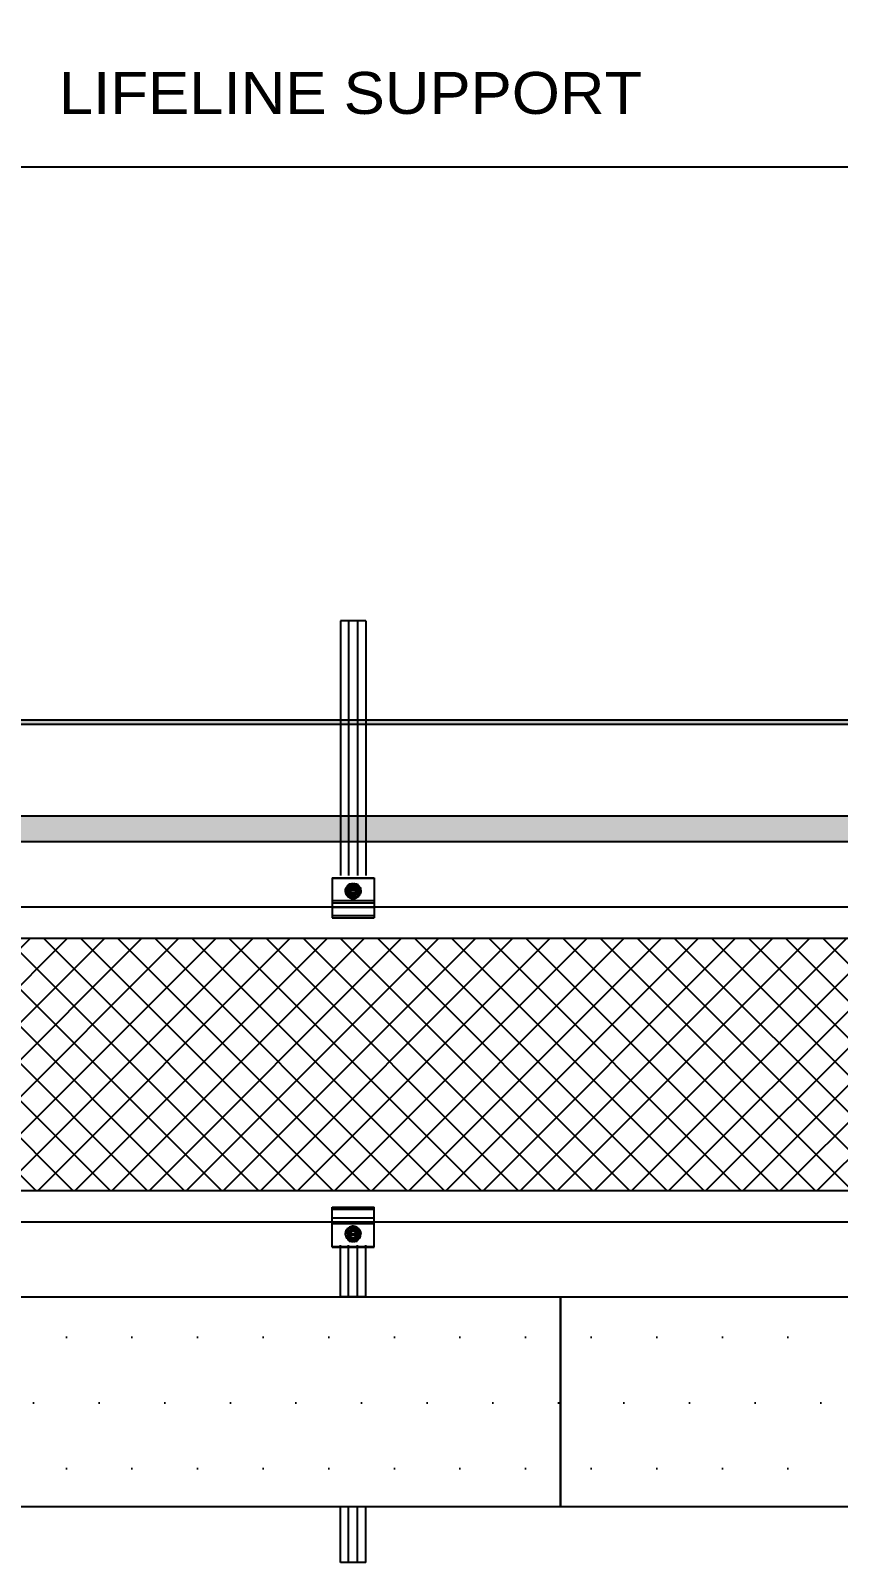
# Model space of a CAD drawing. Header units: millimetres. Extents: x 2051.05 to 2058.56, y 1139.54 to 1141.49.
# Drawn here: x 2052.591 to 2053.36, y 1139.744 to 1141.204 of the extents above; entities that cross this region are included whole.
import ezdxf

# ---------------------------------------------------------------- set-up
doc = ezdxf.new("R2010")
doc.units = ezdxf.units.MM
doc.layers.get('Defpoints').update_dxf_attribs({"color": 2})
doc.layers.add('text', color=7, linetype='Continuous')
doc.styles.add('MASTER', font='cordia.shx', dxfattribs={"width": 1.1})
doc.dimstyles.new('E0025', dxfattribs={"dimscale": 0.025, "dimtxt": 1.6, "dimasz": 1.6, "dimexe": 2, "dimexo": 1, "dimgap": 2, "dimtad": 1, "dimtih": 1, "dimtoh": 1, "dimdec": 4, "dimzin": 0, "dimdsep": 46, "dimlunit": 6, "dimtxsty": 'MASTER', "dimblk": 'AA', "dimcen": 1, "dimclrd": 256, "dimclre": 256, "dimclrt": 256, "dimadec": 0, "dimazin": 0, "dimtfac": 1, "dimtdec": 4, "dimtix": 1, "dimtmove": 2, "dimatfit": 3, "dimfxl": 1, "dimtolj": 1, "dimtzin": 0, "dimarcsym": 0})

# ---------------------------------------------------------------- blocks, each defined once
blk = doc.blocks.new('A$C21b53e3b')
at = {"color": 6, "linetype": 'Continuous'}
for p, q in [((0, 0), (0, 0.04)), ((0.038, 0.04), (0, 0.04)), ((0.002, 0), (0.002, 0.04)), ((0.01, 0), (0.01, 0.04)), ((0.014, 0), (0.014, 0.04)), ((0.0159, 0.04), (0.0159, 0)), ((0.0376, 0), (0.0376, 0.04)), ((0.038, 0), (0.038, 0.04)), ((0.0184, 0.0215), (0.0182, 0.0205)), ((0.0182, 0.0202), (0.0183, 0.0207)), ((0.0182, 0.0205), (0.0182, 0.0195)), ((0.0182, 0.0197), (0.0182, 0.0202)), ((0.0183, 0.0192), (0.0182, 0.0197)), ((0.0182, 0.0195), (0.0184, 0.0185)), ((0.0183, 0.0212), (0.0184, 0.0217)), ((0.0183, 0.0208), (0.0184, 0.0213)), ((0.0183, 0.0207), (0.0183, 0.0212)), ((0.0183, 0.0203), (0.0183, 0.0208)), ((0.0183, 0.0198), (0.0183, 0.0203)), ((0.0183, 0.0193), (0.0183, 0.0198)), ((0.0184, 0.0187), (0.0183, 0.0193)), ((0.0183, 0.0187), (0.0183, 0.0192)), ((0.0184, 0.0182), (0.0183, 0.0187)), ((0.0187, 0.0225), (0.0184, 0.0215)), ((0.0184, 0.0217), (0.0186, 0.0222)), ((0.0184, 0.0213), (0.0185, 0.0218)), ((0.0185, 0.0182), (0.0184, 0.0187)), ((0.0184, 0.0185), (0.0186, 0.0176)), ((0.0186, 0.0177), (0.0184, 0.0182)), ((0.0185, 0.0218), (0.0186, 0.0223)), ((0.0186, 0.0178), (0.0185, 0.0182)), ((0.0186, 0.0223), (0.0188, 0.0228)), ((0.0186, 0.0222), (0.0188, 0.0227)), ((0.0188, 0.0173), (0.0186, 0.0178)), ((0.0188, 0.0172), (0.0186, 0.0177)), ((0.0186, 0.0176), (0.019, 0.0167)), ((0.0191, 0.0234), (0.0187, 0.0225)), ((0.0188, 0.0228), (0.019, 0.0232)), ((0.0188, 0.0227), (0.019, 0.0232)), ((0.0188, 0.021), (0.0189, 0.0215)), ((0.0188, 0.0205), (0.0188, 0.021)), ((0.0187, 0.02), (0.0188, 0.0205)), ((0.0188, 0.0195), (0.0187, 0.02)), ((0.0188, 0.0191), (0.0188, 0.0195)), ((0.0189, 0.0186), (0.0188, 0.0191)), ((0.019, 0.0168), (0.0188, 0.0173)), ((0.019, 0.0168), (0.0188, 0.0172)), ((0.0189, 0.0215), (0.0191, 0.022)), ((0.019, 0.0181), (0.0189, 0.0186)), ((0.019, 0.0232), (0.0192, 0.0236)), ((0.019, 0.0232), (0.0192, 0.0235)), ((0.0192, 0.0177), (0.019, 0.0181)), ((0.0192, 0.0165), (0.019, 0.0168)), ((0.0192, 0.0164), (0.019, 0.0168)), ((0.019, 0.0167), (0.0192, 0.0164)), ((0.0192, 0.0235), (0.0191, 0.0234)), ((0.0192, 0.0229), (0.0191, 0.022)), ((0.0191, 0.022), (0.0192, 0.0223)), ((0.0191, 0.022), (0.0191, 0.0212)), ((0.0191, 0.0212), (0.0191, 0.0204)), ((0.0191, 0.0204), (0.0191, 0.0196)), ((0.0191, 0.0196), (0.0191, 0.0188)), ((0.0191, 0.0188), (0.0191, 0.018)), ((0.0191, 0.018), (0.0192, 0.0171)), ((0.0199, 0.0242), (0.0192, 0.0238)), ((0.0194, 0.0238), (0.0192, 0.0238)), ((0.0192, 0.0238), (0.0192, 0.0229)), ((0.0192, 0.0171), (0.0192, 0.0162)), ((0.0194, 0.0162), (0.0192, 0.0162)), ((0.0192, 0.0162), (0.0199, 0.0158)), ((0.0193, 0.0239), (0.0195, 0.0241)), ((0.0195, 0.0159), (0.0193, 0.0162)), ((0.0193, 0.0161), (0.0195, 0.0158)), ((0.0202, 0.0242), (0.0194, 0.0238)), ((0.0196, 0.0242), (0.0194, 0.0239)), ((0.0194, 0.0239), (0.0196, 0.0241)), ((0.0194, 0.0238), (0.0194, 0.0229)), ((0.0194, 0.0229), (0.0194, 0.022)), ((0.0194, 0.022), (0.0194, 0.0212)), ((0.0194, 0.0212), (0.0194, 0.0204)), ((0.0194, 0.0204), (0.0194, 0.0196)), ((0.0194, 0.0196), (0.0194, 0.0188)), ((0.0194, 0.0188), (0.0194, 0.018)), ((0.0194, 0.018), (0.0194, 0.0171)), ((0.0194, 0.0171), (0.0194, 0.0162)), ((0.0194, 0.0162), (0.0202, 0.0158)), ((0.0195, 0.0159), (0.0194, 0.0161)), ((0.0195, 0.0241), (0.0198, 0.0245)), ((0.0198, 0.0155), (0.0195, 0.0159)), ((0.0198, 0.0155), (0.0195, 0.0159)), ((0.0195, 0.0158), (0.0202, 0.015)), ((0.0202, 0.025), (0.0196, 0.0242)), ((0.0196, 0.0241), (0.0199, 0.0245)), ((0.0198, 0.0245), (0.0201, 0.0249)), ((0.0201, 0.0151), (0.0198, 0.0155)), ((0.0201, 0.0151), (0.0198, 0.0155)), ((0.0199, 0.0245), (0.0202, 0.0249)), ((0.0206, 0.0246), (0.0199, 0.0242)), ((0.0199, 0.0158), (0.0206, 0.0154)), ((0.0201, 0.0249), (0.0205, 0.0252)), ((0.0205, 0.0147), (0.0201, 0.0151)), ((0.0205, 0.0148), (0.0201, 0.0151)), ((0.021, 0.0257), (0.0202, 0.025)), ((0.0202, 0.0249), (0.0206, 0.0253)), ((0.0209, 0.0246), (0.0202, 0.0242)), ((0.0202, 0.0158), (0.0209, 0.0154)), ((0.0202, 0.015), (0.0209, 0.0144)), ((0.0205, 0.0208), (0.0204, 0.02)), ((0.0204, 0.02), (0.0205, 0.0192)), ((0.0208, 0.0151), (0.0204, 0.0155)), ((0.0204, 0.0155), (0.0204, 0.0155)), ((0.0205, 0.0252), (0.0209, 0.0256)), ((0.0205, 0.0246), (0.0209, 0.0249)), ((0.0205, 0.0245), (0.0205, 0.0246)), ((0.0207, 0.0216), (0.0205, 0.0208)), ((0.0205, 0.0192), (0.0207, 0.0184)), ((0.0209, 0.0144), (0.0205, 0.0148)), ((0.0209, 0.0144), (0.0205, 0.0147)), ((0.0206, 0.0253), (0.021, 0.0256)), ((0.0213, 0.025), (0.0206, 0.0246)), ((0.0206, 0.0154), (0.0213, 0.015)), ((0.0209, 0.0223), (0.0207, 0.0216)), ((0.0207, 0.0184), (0.0209, 0.0177)), ((0.0212, 0.0148), (0.0208, 0.0151)), ((0.0209, 0.0256), (0.0213, 0.0259)), ((0.0209, 0.0249), (0.0212, 0.0253)), ((0.0216, 0.025), (0.0209, 0.0246)), ((0.0213, 0.023), (0.0209, 0.0223)), ((0.0209, 0.0177), (0.0213, 0.017)), ((0.0209, 0.0154), (0.0216, 0.015)), ((0.0218, 0.0262), (0.021, 0.0257)), ((0.021, 0.0256), (0.0214, 0.0259)), ((0.0212, 0.0253), (0.0216, 0.0256)), ((0.0215, 0.0145), (0.0212, 0.0148)), ((0.0213, 0.0259), (0.0217, 0.0262)), ((0.022, 0.0254), (0.0213, 0.025)), ((0.0218, 0.0236), (0.0213, 0.023)), ((0.0213, 0.017), (0.0218, 0.0164)), ((0.0213, 0.015), (0.022, 0.0146)), ((0.0214, 0.0259), (0.0218, 0.0262)), ((0.0215, 0.02), (0.0216, 0.0206)), ((0.0216, 0.0194), (0.0215, 0.02)), ((0.0216, 0.0256), (0.0221, 0.0258)), ((0.0223, 0.0254), (0.0216, 0.025)), ((0.0216, 0.0206), (0.0217, 0.0213)), ((0.0217, 0.0187), (0.0216, 0.0194)), ((0.0216, 0.015), (0.0223, 0.0146)), ((0.0217, 0.0262), (0.0221, 0.0264)), ((0.0217, 0.0213), (0.022, 0.0219)), ((0.022, 0.0181), (0.0217, 0.0187)), ((0.0227, 0.0267), (0.0218, 0.0262)), ((0.0218, 0.0262), (0.0222, 0.0265)), ((0.0223, 0.0242), (0.0218, 0.0236)), ((0.0218, 0.0164), (0.0223, 0.0158)), ((0.0219, 0.02), (0.022, 0.0192)), ((0.0227, 0.0258), (0.022, 0.0254)), ((0.022, 0.0219), (0.0223, 0.0225)), ((0.022, 0.0192), (0.0222, 0.0185)), ((0.0223, 0.0175), (0.022, 0.0181)), ((0.0221, 0.0264), (0.0226, 0.0266)), ((0.0221, 0.0258), (0.0225, 0.0261)), ((0.0222, 0.0207), (0.0221, 0.02)), ((0.0221, 0.02), (0.0222, 0.0193)), ((0.0222, 0.0265), (0.0227, 0.0267)), ((0.0224, 0.0214), (0.0222, 0.0207)), ((0.0222, 0.0193), (0.0224, 0.0186)), ((0.0222, 0.0185), (0.0226, 0.0178)), ((0.023, 0.0258), (0.0223, 0.0254)), ((0.023, 0.0246), (0.0223, 0.0242)), ((0.0223, 0.0225), (0.0227, 0.023)), ((0.0227, 0.017), (0.0223, 0.0175)), ((0.0223, 0.0158), (0.023, 0.0154)), ((0.0227, 0.022), (0.0224, 0.0214)), ((0.0224, 0.0186), (0.0227, 0.018)), ((0.0225, 0.0261), (0.0229, 0.0263)), ((0.0226, 0.0266), (0.0231, 0.0268)), ((0.0226, 0.0178), (0.0231, 0.0172)), ((0.0236, 0.027), (0.0227, 0.0267)), ((0.0227, 0.0267), (0.0232, 0.0269)), ((0.0235, 0.0262), (0.0227, 0.0258)), ((0.0227, 0.023), (0.0232, 0.0234)), ((0.0231, 0.0226), (0.0227, 0.022)), ((0.0227, 0.018), (0.0231, 0.0174)), ((0.0232, 0.0166), (0.0227, 0.017)), ((0.0229, 0.0263), (0.0234, 0.0264)), ((0.0237, 0.0262), (0.023, 0.0258)), ((0.0237, 0.025), (0.023, 0.0246)), ((0.023, 0.0154), (0.0237, 0.015)), ((0.0231, 0.0268), (0.0236, 0.027)), ((0.0235, 0.0231), (0.0231, 0.0226)), ((0.0231, 0.0174), (0.0235, 0.0169)), ((0.0231, 0.0172), (0.0237, 0.0167)), ((0.0232, 0.0269), (0.0237, 0.027)), ((0.0232, 0.0234), (0.0237, 0.0238)), ((0.0233, 0.0207), (0.0232, 0.0202)), ((0.0232, 0.0202), (0.0232, 0.0198)), ((0.0232, 0.0198), (0.0233, 0.0193)), ((0.0237, 0.0162), (0.0232, 0.0166)), ((0.0234, 0.0212), (0.0233, 0.0207)), ((0.0233, 0.0193), (0.0234, 0.0188)), ((0.0234, 0.0264), (0.0239, 0.0266)), ((0.0237, 0.0216), (0.0234, 0.0212)), ((0.0234, 0.0188), (0.0237, 0.0184)), ((0.0242, 0.0267), (0.0235, 0.0262)), ((0.0241, 0.0235), (0.0235, 0.0231)), ((0.0235, 0.0169), (0.0241, 0.0165)), ((0.0246, 0.0272), (0.0236, 0.027)), ((0.0236, 0.027), (0.0241, 0.0271)), ((0.0237, 0.027), (0.0242, 0.0271)), ((0.0244, 0.0267), (0.0237, 0.0262)), ((0.0244, 0.0253), (0.0237, 0.025)), ((0.0237, 0.0238), (0.0243, 0.0241)), ((0.024, 0.022), (0.0237, 0.0216)), ((0.0237, 0.0184), (0.024, 0.018)), ((0.0237, 0.0167), (0.0244, 0.0163)), ((0.0243, 0.0159), (0.0237, 0.0162)), ((0.0237, 0.015), (0.0244, 0.0147)), ((0.0239, 0.0266), (0.0241, 0.0266)), ((0.0243, 0.0224), (0.024, 0.022)), ((0.024, 0.018), (0.0243, 0.0176)), ((0.0241, 0.0271), (0.0246, 0.0272)), ((0.0247, 0.0238), (0.0241, 0.0235)), ((0.0241, 0.0165), (0.0247, 0.0162)), ((0.0242, 0.0271), (0.0247, 0.0272)), ((0.0249, 0.0271), (0.0242, 0.0267)), ((0.0243, 0.0241), (0.025, 0.0243)), ((0.0247, 0.0226), (0.0243, 0.0224)), ((0.0243, 0.0176), (0.0247, 0.0174)), ((0.025, 0.0157), (0.0243, 0.0159)), ((0.0251, 0.0271), (0.0244, 0.0267)), ((0.0252, 0.0254), (0.0244, 0.0253)), ((0.0244, 0.0163), (0.0252, 0.0161)), ((0.0244, 0.0147), (0.0252, 0.0146)), ((0.0252, 0.0272), (0.0246, 0.0272)), ((0.0246, 0.0272), (0.0251, 0.0272)), ((0.0247, 0.0272), (0.0252, 0.0272)), ((0.0254, 0.0239), (0.0247, 0.0238)), ((0.0252, 0.0228), (0.0247, 0.0226)), ((0.0247, 0.0174), (0.0252, 0.0172)), ((0.0247, 0.0162), (0.0254, 0.0161)), ((0.0257, 0.0275), (0.0249, 0.0271)), ((0.025, 0.0243), (0.0256, 0.0244)), ((0.0256, 0.0156), (0.025, 0.0157)), ((0.0259, 0.0275), (0.0251, 0.0271)), ((0.0251, 0.0272), (0.0252, 0.0272)), ((0.0259, 0.0255), (0.0252, 0.0254)), ((0.0257, 0.023), (0.0252, 0.0228)), ((0.0252, 0.0172), (0.0257, 0.017)), ((0.0252, 0.0161), (0.0259, 0.016)), ((0.0261, 0.024), (0.0254, 0.0239)), ((0.0254, 0.0161), (0.0261, 0.016)), ((0.0256, 0.0244), (0.0263, 0.0244)), ((0.0257, 0.023), (0.0256, 0.0235)), ((0.0256, 0.0235), (0.0259, 0.0235)), ((0.0256, 0.0165), (0.0257, 0.017)), ((0.0259, 0.0165), (0.0256, 0.0165)), ((0.0263, 0.0156), (0.0256, 0.0156)), ((0.0259, 0.0275), (0.0257, 0.0275)), ((0.0257, 0.023), (0.0257, 0.017)), ((0.0266, 0.0271), (0.0259, 0.0275)), ((0.0267, 0.0254), (0.0259, 0.0255)), ((0.0259, 0.0235), (0.0261, 0.0235)), ((0.0261, 0.0165), (0.0259, 0.0165)), ((0.0259, 0.016), (0.026, 0.016)), ((0.0268, 0.0239), (0.0261, 0.024)), ((0.0261, 0.0235), (0.0264, 0.0235)), ((0.0264, 0.0165), (0.0261, 0.0165)), ((0.0261, 0.016), (0.0268, 0.0161)), ((0.0263, 0.0244), (0.0269, 0.0243)), ((0.0269, 0.0157), (0.0263, 0.0156)), ((0.0264, 0.0235), (0.0266, 0.0235)), ((0.0266, 0.0165), (0.0264, 0.0165)), ((0.0267, 0.0271), (0.0265, 0.0272)), ((0.0274, 0.0267), (0.0266, 0.0271)), ((0.0266, 0.0235), (0.0267, 0.023)), ((0.0266, 0.0165), (0.0266, 0.0235)), ((0.0267, 0.017), (0.0266, 0.0165)), ((0.0277, 0.0269), (0.0267, 0.0271)), ((0.0275, 0.0253), (0.0267, 0.0254)), ((0.0267, 0.023), (0.0267, 0.017)), ((0.0271, 0.0228), (0.0267, 0.023)), ((0.0267, 0.017), (0.0271, 0.0172)), ((0.0267, 0.0146), (0.0275, 0.0147)), ((0.0275, 0.0238), (0.0268, 0.0239)), ((0.0268, 0.0161), (0.0275, 0.0162)), ((0.0269, 0.0243), (0.0276, 0.0241)), ((0.0276, 0.0159), (0.0269, 0.0157)), ((0.0276, 0.0226), (0.0271, 0.0228)), ((0.0271, 0.0172), (0.0276, 0.0174)), ((0.0281, 0.0262), (0.0274, 0.0267)), ((0.0282, 0.025), (0.0275, 0.0253)), ((0.0281, 0.0235), (0.0275, 0.0238)), ((0.0275, 0.0162), (0.0281, 0.0165)), ((0.0275, 0.0147), (0.0282, 0.015)), ((0.0276, 0.0241), (0.0281, 0.0238)), ((0.028, 0.0224), (0.0276, 0.0226)), ((0.0276, 0.0174), (0.028, 0.0176)), ((0.0281, 0.0162), (0.0276, 0.0159)), ((0.0286, 0.0266), (0.0277, 0.0269)), ((0.0278, 0.0264), (0.0278, 0.0264)), ((0.0278, 0.0264), (0.0283, 0.0262)), ((0.0284, 0.022), (0.028, 0.0224)), ((0.028, 0.0176), (0.0284, 0.018)), ((0.0288, 0.0258), (0.0281, 0.0262)), ((0.0281, 0.0238), (0.0287, 0.0234)), ((0.0287, 0.0231), (0.0281, 0.0235)), ((0.0281, 0.0165), (0.0287, 0.0169)), ((0.0287, 0.0166), (0.0281, 0.0162)), ((0.0289, 0.0246), (0.0282, 0.025)), ((0.0282, 0.015), (0.0289, 0.0154)), ((0.0283, 0.0262), (0.0287, 0.026)), ((0.0287, 0.0216), (0.0284, 0.022)), ((0.0284, 0.018), (0.0287, 0.0184)), ((0.0295, 0.0261), (0.0286, 0.0266)), ((0.0287, 0.026), (0.0292, 0.0258)), ((0.0287, 0.0234), (0.0292, 0.023)), ((0.0292, 0.0226), (0.0287, 0.0231)), ((0.0289, 0.0212), (0.0287, 0.0216)), ((0.0287, 0.0184), (0.0289, 0.0188)), ((0.0287, 0.0169), (0.0292, 0.0174)), ((0.0292, 0.017), (0.0287, 0.0166)), ((0.0295, 0.0254), (0.0288, 0.0258)), ((0.0295, 0.0242), (0.0289, 0.0246)), ((0.0291, 0.0207), (0.0289, 0.0212)), ((0.0289, 0.0188), (0.0291, 0.0193)), ((0.0289, 0.0154), (0.0295, 0.0158)), ((0.0292, 0.0202), (0.0291, 0.0207)), ((0.0291, 0.0193), (0.0292, 0.0198)), ((0.0292, 0.0258), (0.0296, 0.0255)), ((0.0292, 0.023), (0.0296, 0.0225)), ((0.0296, 0.022), (0.0292, 0.0226)), ((0.0292, 0.0198), (0.0292, 0.0202)), ((0.0292, 0.0174), (0.0296, 0.018)), ((0.0296, 0.0175), (0.0292, 0.017)), ((0.0298, 0.0147), (0.0294, 0.0145)), ((0.0302, 0.0255), (0.0295, 0.0261)), ((0.0302, 0.025), (0.0295, 0.0254)), ((0.0301, 0.0236), (0.0295, 0.0242)), ((0.0295, 0.0158), (0.0301, 0.0164)), ((0.0295, 0.0146), (0.0302, 0.015)), ((0.0296, 0.0255), (0.03, 0.0252)), ((0.0296, 0.0225), (0.0299, 0.0219)), ((0.0299, 0.0214), (0.0296, 0.022)), ((0.0296, 0.018), (0.0299, 0.0186)), ((0.0299, 0.0181), (0.0296, 0.0175)), ((0.0299, 0.0219), (0.0301, 0.0213)), ((0.03, 0.0207), (0.0299, 0.0214)), ((0.0299, 0.0186), (0.03, 0.0193)), ((0.0301, 0.0187), (0.0299, 0.0181)), ((0.03, 0.0252), (0.03, 0.0251)), ((0.0301, 0.02), (0.03, 0.0207)), ((0.03, 0.0193), (0.0301, 0.02)), ((0.0306, 0.023), (0.0301, 0.0236)), ((0.0301, 0.0213), (0.0303, 0.0206)), ((0.0303, 0.0194), (0.0301, 0.0187)), ((0.0301, 0.0164), (0.0306, 0.017)), ((0.0301, 0.0145), (0.0308, 0.0151)), ((0.0309, 0.0248), (0.0302, 0.0255)), ((0.0309, 0.0246), (0.0302, 0.025)), ((0.0302, 0.015), (0.0309, 0.0154)), ((0.0303, 0.0206), (0.0303, 0.02)), ((0.0303, 0.02), (0.0303, 0.0194)), ((0.0309, 0.0223), (0.0306, 0.023)), ((0.0306, 0.017), (0.0309, 0.0177)), ((0.0308, 0.0151), (0.0311, 0.0155)), ((0.0313, 0.0244), (0.0309, 0.0248)), ((0.0316, 0.0242), (0.0309, 0.0246)), ((0.0312, 0.0216), (0.0309, 0.0223)), ((0.0309, 0.0177), (0.0312, 0.0184)), ((0.0309, 0.0154), (0.0316, 0.0158)), ((0.0314, 0.0208), (0.0312, 0.0216)), ((0.0312, 0.0184), (0.0314, 0.0192)), ((0.0314, 0.02), (0.0314, 0.0208)), ((0.0314, 0.0192), (0.0314, 0.02)), ((0.0324, 0.0238), (0.0316, 0.0242)), ((0.0316, 0.0158), (0.0324, 0.0162)), ((0.0324, 0.0229), (0.0324, 0.0238)), ((0.0324, 0.022), (0.0324, 0.0229)), ((0.0324, 0.0223), (0.0324, 0.0224)), ((0.0327, 0.0214), (0.0324, 0.0223)), ((0.0324, 0.0212), (0.0324, 0.022)), ((0.0324, 0.0204), (0.0324, 0.0212)), ((0.0324, 0.0204), (0.0324, 0.0204)), ((0.0324, 0.0204), (0.0325, 0.0204)), ((0.0324, 0.0196), (0.0324, 0.0204)), ((0.0324, 0.0203), (0.0324, 0.0203)), ((0.0324, 0.0203), (0.0325, 0.0203)), ((0.0325, 0.0197), (0.0324, 0.0197)), ((0.0325, 0.0196), (0.0324, 0.0196)), ((0.0324, 0.0196), (0.0324, 0.0196)), ((0.0324, 0.0188), (0.0324, 0.0196)), ((0.0325, 0.0195), (0.0324, 0.0195)), ((0.0324, 0.0195), (0.0324, 0.0195)), ((0.0324, 0.018), (0.0324, 0.0188)), ((0.0324, 0.018), (0.0326, 0.0186)), ((0.0324, 0.0171), (0.0324, 0.018)), ((0.0324, 0.0162), (0.0324, 0.0171)), ((0.0325, 0.0204), (0.0326, 0.0204)), ((0.0325, 0.0203), (0.0325, 0.0203)), ((0.0325, 0.0203), (0.0326, 0.0203)), ((0.0325, 0.0197), (0.0326, 0.0196)), ((0.0325, 0.0197), (0.0325, 0.0197)), ((0.0325, 0.0197), (0.0325, 0.0197)), ((0.0326, 0.0197), (0.0325, 0.0197)), ((0.0325, 0.0197), (0.0325, 0.0197)), ((0.0325, 0.0197), (0.0325, 0.0197)), ((0.0325, 0.0197), (0.0325, 0.0197)), ((0.0326, 0.0197), (0.0325, 0.0197)), ((0.0326, 0.0196), (0.0325, 0.0196)), ((0.0325, 0.0196), (0.0325, 0.0196)), ((0.0325, 0.0196), (0.0325, 0.0196)), ((0.0325, 0.0196), (0.0325, 0.0196)), ((0.0325, 0.0196), (0.0325, 0.0196)), ((0.0325, 0.0196), (0.0325, 0.0196)), ((0.0326, 0.0195), (0.0325, 0.0195)), ((0.0325, 0.0195), (0.0325, 0.0195)), ((0.0325, 0.0195), (0.0325, 0.0195)), ((0.0326, 0.0204), (0.0326, 0.0204)), ((0.0326, 0.0204), (0.0327, 0.0204)), ((0.0326, 0.0203), (0.0326, 0.0203)), ((0.0326, 0.0203), (0.0327, 0.0203)), ((0.0326, 0.0196), (0.0326, 0.0197)), ((0.0326, 0.0196), (0.0326, 0.0197)), ((0.0326, 0.0197), (0.0326, 0.0197)), ((0.0327, 0.0196), (0.0326, 0.0196)), ((0.0327, 0.0196), (0.0326, 0.0196)), ((0.0326, 0.0196), (0.0326, 0.0196)), ((0.0326, 0.0196), (0.0326, 0.0196)), ((0.0326, 0.0196), (0.0326, 0.0196)), ((0.0326, 0.0196), (0.0326, 0.0196)), ((0.0327, 0.0195), (0.0326, 0.0195)), ((0.0326, 0.0195), (0.0326, 0.0195)), ((0.0326, 0.0195), (0.0326, 0.0195)), ((0.0326, 0.0186), (0.0327, 0.0195)), ((0.0328, 0.0205), (0.0327, 0.0214)), ((0.0327, 0.0204), (0.0327, 0.0205)), ((0.0327, 0.0205), (0.0327, 0.0205)), ((0.0327, 0.0205), (0.0328, 0.0205)), ((0.0327, 0.0203), (0.0328, 0.0204)), ((0.0327, 0.0203), (0.0327, 0.0203)), ((0.0327, 0.0203), (0.0327, 0.0203)), ((0.0327, 0.0203), (0.0327, 0.0203)), ((0.0327, 0.0195), (0.0327, 0.0196)), ((0.0327, 0.0195), (0.0327, 0.0195)), ((0.0327, 0.0195), (0.0327, 0.0195)), ((0.0327, 0.0195), (0.0327, 0.0195)), ((0.0327, 0.0195), (0.0327, 0.0195)), ((0.0327, 0.0195), (0.0327, 0.0195)), ((0.0328, 0.0205), (0.0328, 0.0205)), ((0.0328, 0.0205), (0.0328, 0.0205)), ((0.0328, 0.0205), (0.0328, 0.0205)), ((0.0328, 0.0205), (0.0328, 0.0205)), ((0.0328, 0.0204), (0.0328, 0.0205)), ((0.0328, 0.0204), (0.0328, 0.0204)), ((0.038, 0), (0, 0)), ((0.0213, 0.0141), (0.0209, 0.0144)), ((0.0213, 0.0141), (0.0209, 0.0144)), ((0.0209, 0.0144), (0.0217, 0.0138)), ((0.0217, 0.0138), (0.0213, 0.0141)), ((0.0217, 0.0138), (0.0213, 0.0141)), ((0.022, 0.0142), (0.0215, 0.0145)), ((0.0222, 0.0135), (0.0217, 0.0138)), ((0.0222, 0.0136), (0.0217, 0.0138)), ((0.0217, 0.0138), (0.0226, 0.0133)), ((0.022, 0.0146), (0.0227, 0.0142)), ((0.0224, 0.014), (0.022, 0.0142)), ((0.0226, 0.0133), (0.0222, 0.0136)), ((0.0226, 0.0133), (0.0222, 0.0135)), ((0.0223, 0.0146), (0.023, 0.0142)), ((0.0228, 0.0138), (0.0224, 0.014)), ((0.0231, 0.0131), (0.0226, 0.0133)), ((0.0231, 0.0132), (0.0226, 0.0133)), ((0.0226, 0.0133), (0.0235, 0.013)), ((0.0227, 0.0142), (0.0235, 0.0138)), ((0.0233, 0.0136), (0.0228, 0.0138)), ((0.023, 0.0142), (0.0237, 0.0138)), ((0.0236, 0.013), (0.0231, 0.0132)), ((0.0236, 0.013), (0.0231, 0.0131)), ((0.0238, 0.0134), (0.0233, 0.0136)), ((0.0235, 0.0138), (0.0242, 0.0133)), ((0.0235, 0.013), (0.0245, 0.0128)), ((0.0241, 0.0129), (0.0236, 0.013)), ((0.0241, 0.0129), (0.0236, 0.013)), ((0.0237, 0.0138), (0.0244, 0.0133)), ((0.0242, 0.0133), (0.0238, 0.0134)), ((0.0246, 0.0128), (0.0241, 0.0129)), ((0.0246, 0.0128), (0.0241, 0.0129)), ((0.0242, 0.0133), (0.0249, 0.0129)), ((0.0244, 0.0133), (0.0251, 0.0129)), ((0.0245, 0.0128), (0.0252, 0.0128)), ((0.0251, 0.0128), (0.0246, 0.0128)), ((0.0251, 0.0128), (0.0246, 0.0128)), ((0.0249, 0.0129), (0.0257, 0.0125)), ((0.0251, 0.0129), (0.0259, 0.0125)), ((0.0252, 0.0128), (0.0251, 0.0128)), ((0.0252, 0.0128), (0.0251, 0.0128)), ((0.0252, 0.0146), (0.0259, 0.0145)), ((0.0259, 0.0125), (0.0257, 0.0125)), ((0.0259, 0.0145), (0.0267, 0.0146)), ((0.0259, 0.0125), (0.0266, 0.0129)), ((0.0265, 0.0128), (0.0267, 0.0128)), ((0.0266, 0.0129), (0.0274, 0.0133)), ((0.0267, 0.0128), (0.0276, 0.0131)), ((0.0274, 0.0133), (0.0281, 0.0138)), ((0.0276, 0.0131), (0.0285, 0.0134)), ((0.0281, 0.0137), (0.0279, 0.0136)), ((0.0281, 0.0138), (0.0288, 0.0142)), ((0.0286, 0.0139), (0.0281, 0.0137)), ((0.0285, 0.0134), (0.0294, 0.0139)), ((0.029, 0.0142), (0.0286, 0.0139)), ((0.0288, 0.0142), (0.0295, 0.0146)), ((0.0294, 0.0145), (0.029, 0.0142)), ((0.0294, 0.0139), (0.0301, 0.0145))]:
    blk.add_line(p, q, dxfattribs=at)
blk = doc.blocks.new('AA')
at = {"color": 3}
blk.add_line((-0.5, -0.5), (0.5, 0.5), dxfattribs=at)
at = {"color": 8}
blk.add_line((-1, 0), (0.5, 0), dxfattribs=at)
blk = doc.blocks.new('*D23')
at = {"layer": 'Defpoints', "color": 0}
for p in [(2054.0955, 1141.0747), (2051.6955, 1140.5706), (2054.0955, 1140.5706)]:
    blk.add_point(p, dxfattribs=at)
at = {"layer": 'text', "lineweight": -2}
for p, q in [((2051.6955, 1140.5956), (2051.6955, 1141.1247)), ((2054.0955, 1140.5956), (2054.0955, 1141.1247)), ((2051.7355, 1141.0747), (2054.0555, 1141.0747))]:
    blk.add_line(p, q, dxfattribs=at)
at = {"layer": 'text', "linetype": 'ByBlock', "lineweight": -2, "xscale": 0.04, "yscale": 0.04, "zscale": 0.04, "rotation": 180}
blk.add_blockref('AA', (2051.6955, 1141.0747), dxfattribs=at)
at = {"layer": 'text', "linetype": 'ByBlock', "lineweight": -2, "xscale": 0.04, "yscale": 0.04, "zscale": 0.04}
blk.add_blockref('AA', (2054.0955, 1141.0747), dxfattribs=at)
at = {"layer": 'text', "insert": (2052.8955, 1141.1447), "char_height": 0.04, "attachment_point": 5, "style": 'MASTER'}
blk.add_mtext('\\A1;LIFELINE SUPPORT ', dxfattribs=at)

msp = doc.modelspace()

# ---------------------------------------------------------------- hatches: boundary and pattern name
h = msp.add_hatch(color=130)
h.dxf.hatch_style = 1
h.paths.add_polyline_path([(2051.05209, 1140.5429), (2051.05209, 1140.54738), (2057.1417, 1140.54738), (2057.1417, 1140.5429), (2051.05209, 1140.5429)])
h = msp.add_hatch(color=80)
h.dxf.hatch_style = 1
h.paths.add_polyline_path([(2051.0517, 1140.43097), (2051.0517, 1140.45597), (2057.1417, 1140.45597), (2057.1417, 1140.43097), (2051.0517, 1140.43097)])
h = msp.add_hatch()
h.set_pattern_fill('ANSI37', color=10, scale=0.2)
h.set_pattern_definition([(45, (2054.081704, 1140.69883), (-0.01767767, 0.01767767), []), (135, (2054.081704, 1140.69883), (-0.01767767, -0.01767767), [])])
h.paths.add_polyline_path([(2054.0817, 1140.09883), (2054.0817, 1140.33883), (2051.0817, 1140.33883), (2051.0817, 1140.09883), (2054.0817, 1140.09883)])
h = msp.add_hatch()
h.set_pattern_fill('DOTS', color=3)
h.set_pattern_definition([(0, (-165361.687754, -58877.166224), (0.03125, 0.0625), [0, -0.0625])])
h.paths.add_polyline_path([(2053.09552, 1139.99729), (2053.09552, 1139.79729), (2051.0517, 1139.79729), (2051.0517, 1139.99729), (2053.09552, 1139.99729)])
h = msp.add_hatch()
h.set_pattern_fill('DOTS', color=3)
h.set_pattern_definition([(0, (-165358.687754, -58877.166224), (0.03125, 0.0625), [0, -0.0625])])
h.paths.add_polyline_path([(2056.09552, 1139.99729), (2056.09552, 1139.79729), (2053.09552, 1139.79729), (2053.09552, 1139.99729)])

# ---------------------------------------------------------------- linework, layer by layer
at = {"color": 8, "linetype": 'Continuous'}
for p, q in [((2052.91002, 1140.64171), (2052.88602, 1140.64171)), ((2052.88602, 1140.64171), (2052.88602, 1140.52061)), ((2052.89377, 1140.64171), (2052.89377, 1140.52061)), ((2052.90227, 1140.64171), (2052.90227, 1140.52061)), ((2052.91002, 1140.64171), (2052.91002, 1140.52061)), ((2052.88602, 1140.52061), (2052.88602, 1140.39907)), ((2052.89377, 1140.52061), (2052.89377, 1140.39907)), ((2052.90227, 1140.52061), (2052.90227, 1140.39907)), ((2052.91002, 1140.52061), (2052.91002, 1140.39907)), ((2052.88602, 1139.99729), (2052.88602, 1140.04679)), ((2052.89377, 1139.99729), (2052.89377, 1140.04679)), ((2052.90227, 1139.99729), (2052.90227, 1140.04679)), ((2052.91002, 1139.99729), (2052.91002, 1140.04679)), ((2052.91002, 1139.99729), (2052.88602, 1139.99729)), ((2052.88602, 1139.74429), (2052.88602, 1139.79729)), ((2052.89377, 1139.74429), (2052.89377, 1139.79729)), ((2052.90227, 1139.74429), (2052.90227, 1139.79729)), ((2052.91002, 1139.74429), (2052.91002, 1139.79729)), ((2052.91002, 1139.74429), (2052.88602, 1139.74429))]:
    msp.add_line(p, q, dxfattribs=at)
at = {"color": 6, "linetype": 'Continuous'}
for p, q in [((2052.87802, 1140.39687), (2052.87802, 1140.35883)), ((2052.91802, 1140.39687), (2052.91802, 1140.35883))]:
    msp.add_line(p, q, dxfattribs=at)
at = {"color": 130}
msp.add_lwpolyline([(2051.05209, 1140.5429), (2051.05209, 1140.54738), (2057.1417, 1140.54738), (2057.1417, 1140.5429)], close=True, dxfattribs=at)
at = {"color": 80}
msp.add_lwpolyline([(2051.0517, 1140.43097), (2051.0517, 1140.45597), (2057.1417, 1140.45597), (2057.1417, 1140.43097)], close=True, dxfattribs=at)
at = {"color": 10}
for points in [[(2054.1117, 1140.06883), (2054.1117, 1140.36883), (2051.0517, 1140.36883), (2051.0517, 1140.06883)], [(2054.0817, 1140.09883), (2054.0817, 1140.33883), (2051.0817, 1140.33883), (2051.0817, 1140.09883)], [(2054.0817, 1140.09883), (2054.0817, 1140.33883), (2051.0817, 1140.33883), (2051.0817, 1140.09883)]]:
    msp.add_lwpolyline(points, close=True, dxfattribs=at)
at = {"color": 3}
for points in [[(2053.09552, 1139.99729), (2053.09552, 1139.79729), (2051.0517, 1139.79729), (2051.0517, 1139.99729)], [(2056.09552, 1139.99729), (2056.09552, 1139.79729), (2053.09552, 1139.79729), (2053.09552, 1139.99729)]]:
    msp.add_lwpolyline(points, close=True, dxfattribs=at)

# ---------------------------------------------------------------- block references
at = {"xscale": -1, "rotation": 270}
msp.add_blockref('A$C21b53e3b', (2052.87802, 1140.35883), dxfattribs=at)
at = {"rotation": 270}
msp.add_blockref('A$C21b53e3b', (2052.87802, 1140.08283), dxfattribs=at)

# ---------------------------------------------------------------- dimensions: what is measured, and where the dimension line sits
at = {"layer": 'text'}
dim = msp.add_aligned_dim(p1=(2051.69552, 1140.57061), p2=(2054.09552, 1140.57061), distance=0.50411, text='LIFELINE SUPPORT ', dimstyle='E0025', override={"dimtxsty": 'MASTER'}, dxfattribs=at)
dim.commit()
dim.dimension.update_dxf_attribs({"geometry": '*D23', "text_midpoint": (2052.89552, 1141.14473)})

doc.saveas('drawing.dxf')
